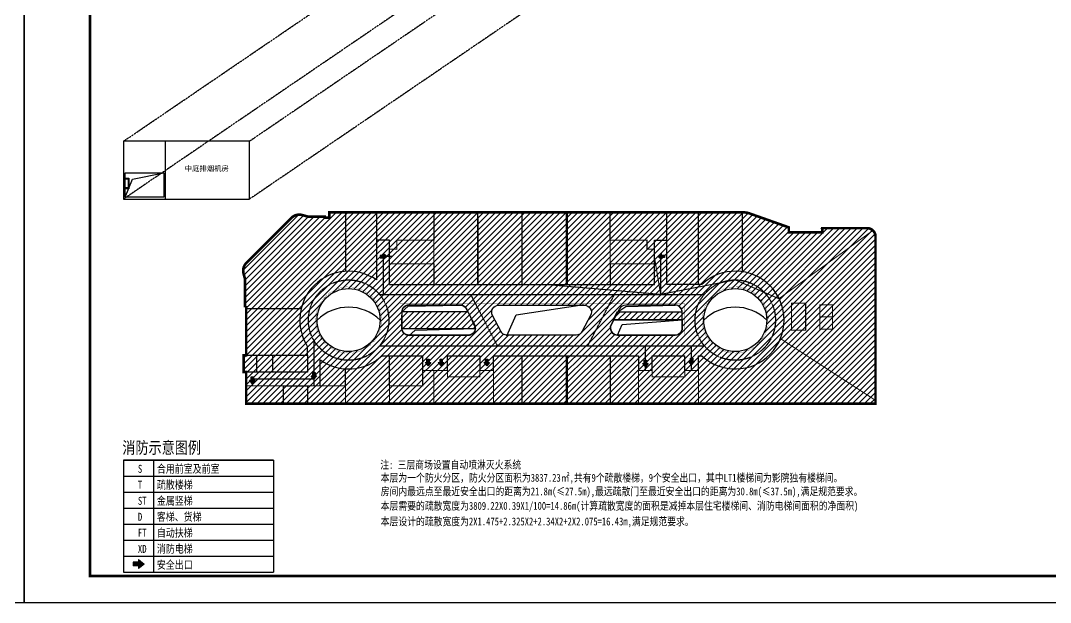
# Model space of a CAD drawing. Extents: x -737978 to 768813, y -372247 to 1140308.
# Drawn here: x -219936 to -161126, y -159911 to -126689 of the extents above; entities that cross this region are included whole.
import ezdxf

# ---------------------------------------------------------------- set-up
doc = ezdxf.new("R2010")
doc.units = 0
doc.header["$LTSCALE"] = 10
doc.header["$MEASUREMENT"] = 0
for name, pattern in [('DASH', [0.35, 0.25, -0.1]), ('DASHED2', [0.375, 0.25, -0.125]), ('DOTE', [2.42, 2, -0.2, 0.02, -0.2])]:
    doc.linetypes.add(name, pattern=pattern)
doc.layers.get('0').update_dxf_attribs({"linetype": 'CONTINUOUS'})
for name, color, linetype in [('0-消防示意', 6, 'CONTINUOUS'), ('0-网审修改内容', 6, 'CONTINUOUS'), ('C-B', 7, 'CONTINUOUS'), ('DIM_LEAD', 3, 'CONTINUOUS'), ('DOTE', 1, 'DOTE'), ('lh', 114, 'CONTINUOUS'), ('PUB_HATCH', 8, 'CONTINUOUS'), ('PUB_TEXT', 7, 'CONTINUOUS'), ('PUB_TITLE', 4, 'CONTINUOUS'), ('疏散距离', 3, 'CONTINUOUS'), ('防火卷帘', 6, 'CONTINUOUS')]:
    doc.layers.add(name, color=color, linetype=linetype)
doc.layers.add('0-面积', color=2, linetype='CONTINUOUS', plot=False)
doc.layers.add('_TL', color=7, linetype='CONTINUOUS', lineweight=18)
doc.styles.add('_TCH_DYN', font='')
doc.styles.add('_宋体', font='', dxfattribs={"width": 0.8})
doc.styles.get('_TCH_DYN').set_extended_font_data('SimSun')
doc.styles.get('_宋体').set_extended_font_data('SimSun')

# ---------------------------------------------------------------- blocks, each defined once
blk = doc.blocks.new('A$C20041C7A')
at = {"layer": '0-消防示意'}
h = blk.add_hatch(color=1, dxfattribs=at)
h.dxf.hatch_style = 1
h.paths.add_polyline_path([(0, 270), (527, 270), (527, 0), (1055, 448), (527, 897), (527, 628), (0, 628)])
at = {"layer": '0-消防示意', "color": 1}
blk.add_lwpolyline([(0, 270), (527, 270), (527, 0), (1055, 448), (527, 897), (527, 628), (0, 628)], close=True, dxfattribs=at)
blk = doc.blocks.new('XF-3')
at = {"layer": 'PUB_HATCH'}
h = blk.add_hatch(dxfattribs=at)
h.set_pattern_fill('ANSI31', color=8, scale=500, style=0)
h.set_pattern_definition([(45, (-201451.34, -106196.8), (-561.266, 561.266), [])])
edge = h.paths.add_edge_path()
edge.add_line((15721, 35850), (12517, 35850))
edge.add_line((12517, 35850), (11397, 36150))
edge.add_arc((10853, 34122), 2100, 75, 135)
edge.add_line((9368, 35607), (793, 27032))
edge.add_arc((2278, 25547), 2100, 135, 195)
edge.add_line((250, 25003), (550, 23883))
edge.add_line((550, 23883), (550, 18850))
edge.add_line((550, 18850), (750, 18850))
edge.add_line((750, 18850), (750, 9450))
edge.add_line((750, 9450), (250, 9450))
edge.add_line((250, 9450), (250, 6250))
edge.add_line((250, 6250), (750, 6250))
edge.add_line((750, 6250), (750, 250))
edge.add_line((750, 250), (120550, 250))
edge.add_line((120550, 250), (120550, 32050))
edge.add_arc((118950, 32050), 1600, 0, 90.00077)
edge.add_line((118950, 33650), (110150, 33650))
edge.add_line((110150, 33650), (110150, 32850))
edge.add_line((110150, 32850), (104050, 32850))
edge.add_line((104050, 32850), (104050, 33800))
edge.add_line((104050, 33800), (96505, 36472))
edge.add_arc((95470, 33550), 3100, 70.5, 90)
edge.add_line((95470, 36650), (17150, 36650))
edge.add_line((17150, 36650), (16590, 36650))
edge.add_line((16590, 36650), (16590, 35650))
edge.add_line((16590, 35650), (15721, 35650))
edge.add_line((15721, 35650), (15721, 35850))
edge = h.paths.add_edge_path(flags=16)
edge.add_arc((93850, 16150), 6000, 0, 360)
edge = h.paths.add_edge_path(flags=16)
edge.add_line((71528, 17747), (83747, 17747))
edge.add_arc((82400, 17650), 1350, 4.1184, 90)
edge.add_line((82400, 19000), (73000, 19000))
edge.add_arc((73000, 17650), 1350, 90, 152.4619)
edge.add_line((71803, 18274), (71528, 17747))
edge = h.paths.add_edge_path(flags=16)
edge.add_line((70721, 16199), (83750, 16199))
edge.add_line((83750, 16199), (83750, 14650))
edge.add_arc((82372, 14650), 1378, -101.55679, 0, ccw=False)
edge.add_line((82096, 13300), (71436, 13300))
edge.add_arc((71436, 14650), 1350, 152.4619, 270, ccw=False)
edge.add_line((70239, 15274), (70721, 16199))
edge = h.paths.add_edge_path(flags=16)
edge.add_arc((63541, 14650), 1350, 270, 332.4619, ccw=False)
edge.add_line((63541, 13300), (50395, 13300))
edge.add_arc((50395, 14650), 1350, 207.5381, 270, ccw=False)
edge.add_line((49198, 14026), (47633, 17026))
edge.add_arc((48831, 17650), 1350, 90, 207.5381, ccw=False)
edge.add_line((48831, 19000), (65106, 19000))
edge.add_arc((65106, 17650), 1350, -27.5381, 90, ccw=False)
edge.add_line((66303, 17026), (64738, 14026))
edge = h.paths.add_edge_path(flags=16)
edge.add_arc((31700, 17650), 1350, 90, 175.83709, ccw=False)
edge.add_line((31700, 19000), (41500, 19000))
edge.add_arc((41500, 17650), 1350, 27.5381, 90, ccw=False)
edge.add_line((42697, 18274), (42971, 17748))
edge.add_line((42971, 17748), (30354, 17748))
edge = h.paths.add_edge_path(flags=16)
edge.add_arc((43064, 14650), 1350, 270, 355.83709, ccw=False)
edge.add_line((43064, 13300), (31700, 13300))
edge.add_arc((31700, 14650), 1350, 184.16291, 270, ccw=False)
edge.add_line((30354, 14552), (44411, 14552))
edge = h.paths.add_edge_path(flags=16)
edge.add_arc((20250, 16150), 6000, 0, 360)
blk.add_lwpolyline([(250, 9450), (250, 6250)])
at = {"layer": '0-消防示意', "color": 1}
for points in [[(19650, 36650), (19650, 25431)], [(25550, 36650), (25550, 23792)], [(36450, 36650), (36449, 31350)], [(44850, 22950), (44850, 36650)], [(44850, 35850), (44850, 22950)], [(53250, 36650), (53250, 22950)], [(61750, 22950), (61750, 36650)], [(61850, 36650), (61850, 22950)], [(70050, 31350), (70050, 36650)], [(87506, 22950), (80850, 22950), (80850, 36650)], [(86850, 22950), (86850, 36650)], [(95250, 25344), (95250, 36650)], [(28050, 31350), (25550, 31350)], [(28050, 22950), (28050, 31350)], [(78450, 31350), (80850, 31350)], [(78450, 29650), (78450, 31350)], [(28050, 22950), (78450, 22950), (78450, 26850)], [(36449, 26850), (36450, 22950)], [(70050, 26850), (70050, 22950)], [(750, 18350), (11214, 18350)], [(12450, 9450), (12450, 11085)], [(750, 9450), (12450, 9450), (12450, 6250), (250, 6250)], [(5750, 9450), (5750, 6250)], [(14850, 3650), (14850, 8578)], [(26594, 9350), (34350, 9350)], [(28050, 3650), (28050, 9350)], [(34350, 6550), (34350, 9350)], [(39050, 9350), (45250, 9350)], [(39050, 6550), (39050, 9350)], [(45250, 9350), (45250, 6550)], [(47850, 9350), (75450, 9350)], [(47850, 6550), (47850, 9317)], [(53250, 9350), (53250, 250)], [(61750, 250), (61750, 9350)], [(61850, 9350), (61850, 250)], [(70050, 9350), (70050, 250)], [(75450, 9350), (75450, 6550)], [(78050, 9350), (84250, 9350)], [(78050, 6550), (78050, 9350)], [(84250, 6550), (84250, 9350)], [(86850, 9350), (87506, 9350)], [(86850, 6550), (86850, 9350)], [(19650, 3650), (19650, 6869)]]:
    blk.add_lwpolyline(points, dxfattribs=at)
at = {"layer": '0-消防示意', "color": 3, "const_width": 200}
for points in [[(28050, 26850), (28050, 29650), (29450, 29650), (29450, 31350), (36449, 31350), (36450, 26850)], [(78450, 26850), (70050, 26850), (70050, 31350), (77050, 31350), (77050, 29650), (78450, 29650)], [(30350, 14552), (30354, 17748), (42961, 17768), (44411, 14552)], [(83747, 17747), (83750, 16199), (70552, 16199), (71359, 17748)], [(104550, 14250), (107250, 14250), (107250, 19350), (104550, 19350)], [(109950, 19050), (112350, 19050), (112350, 14450), (109950, 14450)], [(250, 9450), (5750, 9450), (5750, 6250), (250, 6250)], [(36450, 6550), (39050, 6550), (39050, 5350), (45250, 5350), (45250, 6550), (47850, 6550), (47850, 250), (36450, 250)], [(75450, 250), (75450, 6550), (78050, 6550), (78050, 5350), (84250, 5350), (84250, 6550), (86850, 6550), (86850, 250)], [(750, 3650), (7850, 3650), (7850, 250), (750, 250)], [(12450, 250), (19650, 250), (19650, 3650), (12450, 3650)]]:
    blk.add_lwpolyline(points, close=True, dxfattribs=at)
at = {"layer": '0-消防示意', "color": 8}
for points in [[(26250, 16150, 0.4094656), (14250, 16150, 1)], [(99850, 16150, 0.4094656), (87850, 16150, 1)]]:
    blk.add_lwpolyline(points, format="xyb", dxfattribs=at)
at = {"layer": '0-消防示意', "color": 1}
for points in [[(30354, 17748, -0.3930896), (31700, 19000), (41500, 19000, -0.2794962), (42697, 18274), (42971, 17748)], [(64738, 14026, -0.2794962), (63541, 13300), (50395, 13300, -0.2794962), (49198, 14026), (47633, 17026, -0.5631152), (48831, 19000), (65106, 19000, -0.5631152), (66303, 17026)], [(70721, 16199), (83750, 16199), (83750, 14650, -0.4746039), (82096, 13300), (71436, 13300, -0.5631152), (70239, 15274)], [(44411, 14552, -0.3930896), (43064, 13300), (31700, 13300, -0.3930896), (30354, 14552)]]:
    blk.add_lwpolyline(points, format="xyb", close=True, dxfattribs=at)
at = {"layer": '0-消防示意', "color": 8}
for points in [[(30354, 17748), (31557, 18810), (41500, 19000)], [(50395, 13150), (52120, 17126), (65106, 19150)], [(71515, 17722), (73012, 18738), (82400, 19000)], [(71436, 13300), (72298, 15288), (83750, 16199)], [(31700, 13150), (32904, 14212), (44411, 14552)]]:
    blk.add_lwpolyline(points, dxfattribs=at)
at = {"layer": '0-消防示意', "color": 1}
for points in [[(71515, 17722), (70239, 15274, 0.5631152), (71436, 13300), (82400, 13300, 0.4142136), (83750, 14650), (83750, 17650, 0.4142136), (82400, 19000), (73000, 19000, 0.2794962), (71803, 18274), (71541, 17771)], [(71528, 17747), (83747, 17747, 0.3933138), (82400, 19000), (73000, 19000, 0.2794962), (71803, 18274), (71528, 17747)]]:
    blk.add_lwpolyline(points, format="xyb", dxfattribs=at)
at = {"layer": '0-消防示意', "color": 3, "const_width": 200}
for points in [[(109950, 16750), (112350, 16750)], [(2750, 9450), (2750, 6250)], [(28050, 250), (28050, 3650), (34350, 3650), (34350, 6550), (36450, 6550), (36450, 250), (28050, 250)]]:
    blk.add_lwpolyline(points, dxfattribs=at)
at = {"layer": '0-消防示意', "color": 1}
blk.add_lwpolyline([(7850, 3650), (12450, 3650), (12450, 250), (7850, 250)], close=True, dxfattribs=at)
for centre in [(20250, 16150), (93850, 16150)]:
    blk.add_circle(centre, 6000, dxfattribs=at)
for centre, start, end in [((20250, 16150), 55.25728, 212.99589), ((93850, 16150), 226.98564, 133.01436), ((20250, 16150), 234.50407, 313.01436)]:
    blk.add_arc(centre, 9300, start, end, dxfattribs=at)
at = {"layer": '0-面积', "color": 2}
blk.add_lwpolyline([(83747, 17747, 0.3933138), (82400, 19000), (73000, 19000, 0.2794962), (71803, 18274), (71528, 17747)], format="xyb", close=True, dxfattribs=at)
blk.add_lwpolyline([(70721, 16199), (70239, 15274, 0.5631152), (71436, 13300), (82400, 13300, 0.4142136), (83750, 14650), (83750, 16199), (70721, 16199)], format="xyb", dxfattribs=at)
at = {"layer": '_TL', "const_width": 500}
blk.add_lwpolyline([(750, 18850), (750, 9450), (250, 9450), (250, 6250), (750, 6250), (750, 250), (120550, 250), (120550, 32050, 0.4142136), (118950, 33650), (110450, 33650), (110450, 32850), (104050, 32850), (104050, 33800), (96505, 36472, 0.093404), (95360, 36650), (16590, 36650), (16590, 35650), (15690, 35650), (15689, 35850), (12517, 35850), (11397, 36150, 0.2679492), (9368, 35607), (793, 27032, 0.2679492), (250, 25003), (550, 23883), (550, 18850), (750, 18850)], format="xyb", dxfattribs=at)
at = {"layer": 'DOTE', "color": 1}
blk.add_lwpolyline([(30353, 17743), (30350, 14650, 0.4141972), (31700, 13300), (43064, 13300, 0.5631152), (44261, 15274), (43023, 17650), (42697, 18274, 0.2794962), (41500, 19000), (31700, 19000, 0.3941852)], format="xyb", close=True, dxfattribs=at)
at = {"layer": 'lh', "color": 4, "linetype": 'DASH', "ltscale": 5}
for points in [[(26800, 28266), (26800, 21050)], [(28687, 28250), (27437, 28250)], [(79087, 28250), (80287, 28250)], [(79650, 28266), (79650, 21050)], [(26125, 21050), (87975, 21050)], [(43449, 21050), (48559, 11250)], [(65772, 11250), (70882, 21050)], [(13664, 3650), (13664, 12258)], [(26125, 11250), (87975, 11250)], [(76750, 6550), (76750, 11250)], [(85550, 6550), (85550, 11250)], [(13664, 4892), (1908, 4892), (1908, 3650)]]:
    blk.add_lwpolyline(points, dxfattribs=at)
for centre in [(20250, 16150), (93850, 16150)]:
    blk.add_circle(centre, 7650, dxfattribs=at)
at = {"layer": '疏散距离', "color": 6, "linetype": 'DASH', "ltscale": 5, "const_width": 200}
for points in [[(119832, 33055), (102160, 20222)], [(57500, 22950), (79650, 21050), (78450, 28250)], [(102160, 20222), (93850, 23800), (79650, 21050), (78450, 28250)], [(120310, 1033), (102436, 12633)]]:
    blk.add_lwpolyline(points, dxfattribs=at)
at = {"layer": '防火卷帘', "linetype": 'DASH', "const_width": 20}
for points in [[(26600, 16150, 1), (13900, 16150, 1)], [(26500, 16150, 1), (14000, 16150, 1)], [(100200, 16150, 1), (87500, 16150, 1)], [(100100, 16150, 1), (87600, 16150, 1)]]:
    blk.add_lwpolyline(points, format="xyb", close=True, dxfattribs=at)
for points in [[(29950, 12953), (84350, 12950), (84350, 19350), (29950, 19353)], [(30050, 13053), (84250, 13050), (84250, 19250), (30050, 19253)]]:
    blk.add_lwpolyline(points, close=True, dxfattribs=at)
at = {"layer": '0-消防示意', "color": 1, "xscale": 1.2, "yscale": 1.2, "zscale": 1.2}
blk.add_blockref('A$C20041C7A', (26248, 27701), dxfattribs=at)
at = {"layer": '0-消防示意', "color": 1, "xscale": -1.2, "yscale": 1.2, "zscale": 1.2}
for p, rotation in [((80371, 27747), 359.9999999905542), ((35917, 8737), 89.9999999905542), ((38404, 8697), 89.9999999905542), ((47083, 8697), 89.9999999905542), ((77279, 8548), 89.9999999905542), ((86088, 8900), 89.9999999905542), ((14189, 6190), 89.9999999905542), ((2438, 5356), 89.9999999905542)]:
    blk.add_blockref('A$C20041C7A', p, dxfattribs=dict(at, rotation=rotation))
blk = doc.blocks.new('61107115113436')
at = {"ltscale": 5}
blk.add_hatch(color=1, dxfattribs=at).paths.add_polyline_path([(0, 600), (-500, 0), (-200, 0), (-200, -600), (200, -600), (200, 0), (500, 0)])
at = {"color": 1, "ltscale": 5}
for p, q in [((-500, 0), (0, 600)), ((-200, 0), (-200, -600)), ((0, 600), (500, 0)), ((200, 0), (200, -600))]:
    blk.add_line(p, q, dxfattribs=at)
for points in [[(-500, 0), (-200, 0)], [(200, 0), (500, 0)], [(-200, -600), (200, -600)]]:
    blk.add_lwpolyline(points, dxfattribs=at)

msp = doc.modelspace()

# ---------------------------------------------------------------- linework, layer by layer
at = {"layer": 'C-B', "color": 8, "linetype": 'DASHED2'}
for points in [[(-214061.1, -133580.2), (-194851.1, -120498.4)], [(-187651.1, -120498.4), (-206861.1, -133580.2)], [(-194851.1, -123798.4), (-214061.1, -136880.2)], [(-187651.1, -123798.4), (-206861.1, -136880.2)]]:
    msp.add_lwpolyline(points, dxfattribs=at)
at = {"layer": 'C-B'}
for points in [[(-213961.1, -136780.2), (-213539.1, -135742.9), (-211761.1, -135380.2)], [(-213961.1, -135687.7), (-213761.1, -135687.7), (-213761.1, -136287.7), (-213961.1, -136287.7)], [(-213961.1, -135727.7), (-213801.1, -135727.7), (-213801.1, -136247.7), (-213961.1, -136247.7)]]:
    msp.add_lwpolyline(points, dxfattribs=at)
msp.add_lwpolyline([(-213961.1, -135380.2), (-211761.1, -135380.2), (-211761.1, -136780.2), (-213961.1, -136780.2)], close=True, dxfattribs=at)
at = {"layer": 'DOTE'}
msp.add_lwpolyline([(-206861.1, -133580.2), (-214061.1, -133580.2), (-214061.1, -136880.2), (-206861.1, -136880.2)], close=True, dxfattribs=at)
msp.add_lwpolyline([(-211661.1, -136880.2), (-211661.1, -133580.2)], dxfattribs=at)
at = {"layer": 'PUB_TITLE'}
for points in [[(-377375.1, -159910.6), (-219725.1, -159910.6), (-219725.1, -70810.6), (-377375.1, -70810.6)], [(-219725.1, -159910.6), (-62075.1, -159910.6), (-62075.1, -70810.6), (-219725.1, -70810.6)]]:
    msp.add_lwpolyline(points, close=True, dxfattribs=at)
at = {"layer": 'PUB_TITLE', "const_width": 150}
msp.add_lwpolyline([(-215975.1, -158410.6), (-63575.1, -158410.6), (-63575.1, -72310.6), (-215975.1, -72310.6)], close=True, dxfattribs=at)
at = {"layer": 'PUB_TITLE'}
for points in [[(-205500.2, -151779.7), (-214068.2, -151779.7), (-214068.2, -158177.1)], [(-214068.2, -151779.7), (-205500.2, -151779.7), (-205500.2, -158177.1)], [(-212354.6, -151779.7), (-212354.6, -158177.1)], [(-214068.2, -152693.6), (-205500.2, -152693.6)], [(-214068.2, -152693.6), (-205500.2, -152693.6)], [(-214068.2, -153607.5), (-205500.2, -153607.5)], [(-214068.2, -153607.5), (-205500.2, -153607.5)], [(-214068.2, -154521.4), (-205500.2, -154521.4)], [(-214068.2, -154521.4), (-205500.2, -154521.4)], [(-214068.2, -155435.4), (-205500.2, -155435.4)], [(-214068.2, -155435.4), (-205500.2, -155435.4)], [(-214068.2, -155435.4), (-205500.2, -155435.4)], [(-214068.2, -155435.4), (-205500.2, -155435.4)], [(-214068.2, -156349.3), (-205500.2, -156349.3)], [(-214068.2, -156349.3), (-205500.2, -156349.3)], [(-214068.2, -156349.3), (-205500.2, -156349.3)], [(-214068.2, -156349.3), (-205500.2, -156349.3)], [(-214068.2, -157263.2), (-205500.2, -157263.2)], [(-214068.2, -158177.1), (-205500.2, -158177.1)], [(-214068.2, -158177.1), (-205500.2, -158177.1)]]:
    msp.add_lwpolyline(points, dxfattribs=at)

# ---------------------------------------------------------------- block references
at = {"layer": '0-消防示意', "xscale": 0.3, "yscale": 0.3, "zscale": 0.3}
msp.add_blockref('XF-3', (-207278.6, -148636), dxfattribs=at)
at = {"layer": 'PUB_TEXT', "xscale": 0.5222401220798493, "yscale": 0.5222401220798493, "zscale": 0.5222401220798493, "rotation": 270}
msp.add_blockref('61107115113436', (-213195.8, -157720.2), dxfattribs=at)

# ---------------------------------------------------------------- texts
at = {"layer": '0-网审修改内容', "style": '_宋体', "width": 0.8}
msp.add_text('本层需要的疏散宽度为3809.22X0.39X1/100=14.86m(计算疏散宽度的面积是减掉本层住宅楼梯间、消防电梯间面积的净面积)', height=450, dxfattribs=at).set_placement((-199371.6, -154621.7))
at = {"layer": 'DIM_LEAD', "color": 0, "linetype": 'Continuous', "style": '_TCH_DYN'}
msp.add_text('中庭排烟机房', height=300, dxfattribs=at).set_placement((-210562.3, -135283.7))
at = {"layer": 'PUB_TEXT', "style": '_宋体', "width": 0.8}
for s, height, p in [('消防示意图例', 685.44, (-214124.7, -151416.6)), ('S', 457, (-213238.4, -152510.8)), ('合用前室及前室', 456.96, (-212154.7, -152510.8)), ('注: 三层商场设置自动喷淋灭火系统', 450, (-199396.6, -152278.5)), ('疏散楼梯', 456.96, (-212154.7, -153424.7)), ('本层为一个防火分区，防火分区面积为3837.23㎡,共有9个疏散楼梯，9个安全出口，其中LT1楼梯间为影院独有楼梯间。', 450, (-199371.6, -153019.6)), ('T', 457, (-213238.4, -153424.7)), ('房间内最远点至最近安全出口的距离为21.8m(≤27.5m),最远疏散门至最近安全出口的距离为30.8m(≤37.5m),满足规范要求。', 450, (-199371.6, -153798.6)), ('ST', 456.96, (-213238.4, -154338.6)), ('金属竖梯', 456.96, (-212154.7, -154338.6)), ('D', 457, (-213238.4, -155252.6)), ('客梯、货梯', 456.96, (-212154.7, -155252.6)), ('本层设计的疏散宽度为2X1.475+2.325X2+2.34X2+2X2.075=16.43m,满足规范要求。', 450, (-199371.6, -155513.8)), ('FT', 456.96, (-213238.4, -156166.5)), ('自动扶梯', 456.96, (-212154.7, -156166.5)), ('XD', 456.96, (-213238.4, -157080.4)), ('消防电梯', 456.96, (-212154.7, -157080.4)), ('安全出口', 456.96, (-212154.7, -157994.3))]:
    msp.add_text(s, height=height, dxfattribs=at).set_placement(p)

doc.saveas('drawing.dxf')
